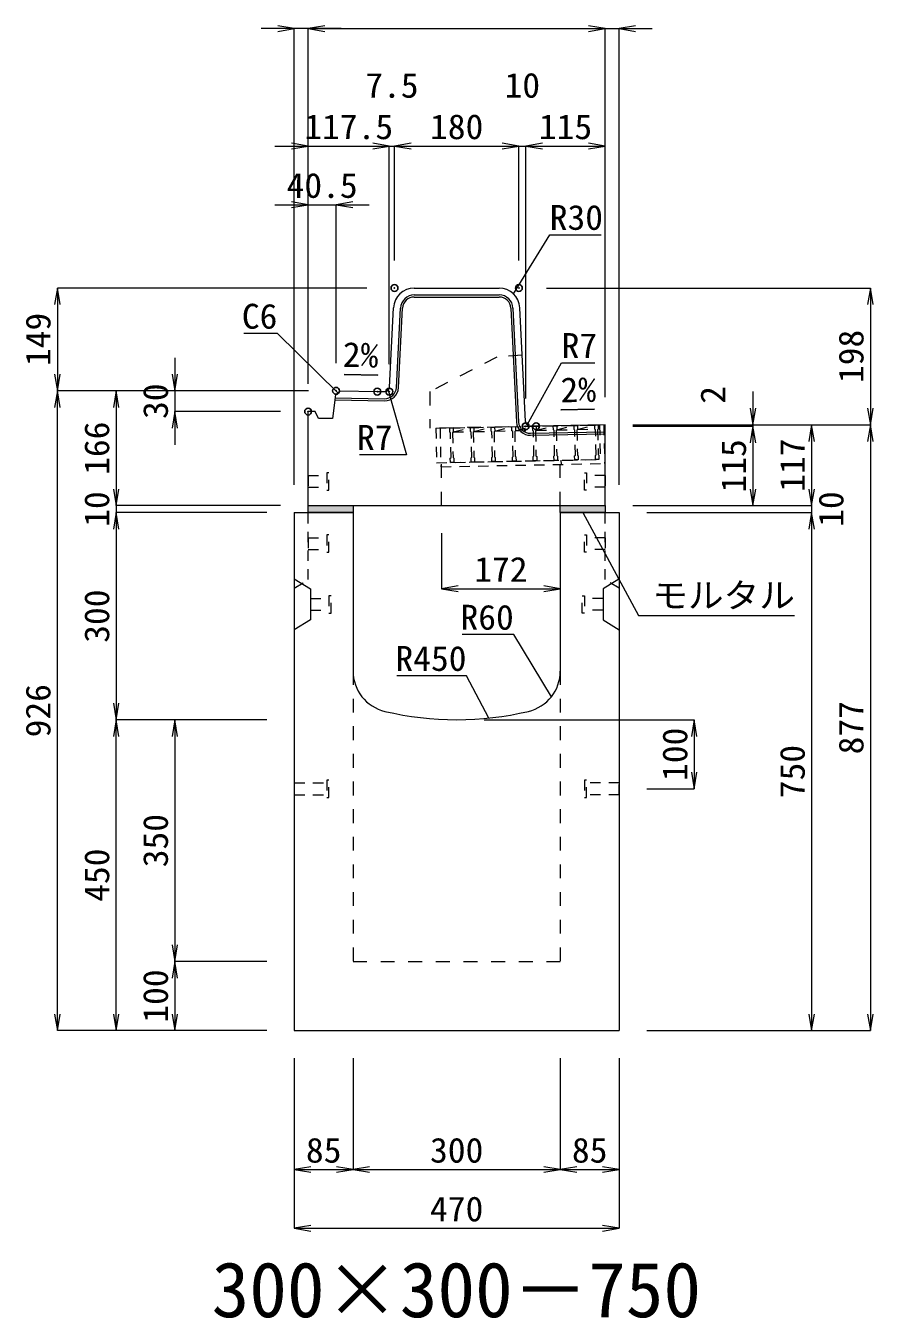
# Model space of a CAD drawing. Units: millimetres at full size. Extents: x -22536 to 51867, y -19720 to 38340.
# Drawn here: x 3276 to 4503, y -5886 to -4015 of the extents above; entities that cross this region are included whole.
import ezdxf
from ezdxf.enums import TextEntityAlignment as Align

# ---------------------------------------------------------------- set-up
doc = ezdxf.new("R2010")
doc.units = ezdxf.units.MM
doc.header["$LTSCALE"] = 20
doc.header["$PDMODE"] = 32
doc.header["$PDSIZE"] = 10
doc.linetypes.add('USER1', pattern=[2, 1, -1])
doc.linetypes.add('USER2', pattern=[1.35, 0.75, -0.6])
for name, color, linetype, lineweight in [('インサート', 3, 'USER2', 9), ('グレーチング', 7, 'USER2', 5), ('モルタル', 7, 'Continuous', 9), ('受枠', 3, 'USER2', 9), ('寸法線', 7, 'Continuous', 13), ('引出線', 4, 'Continuous', 13), ('本体', 2, 'Continuous', 13), ('目地', 132, 'Continuous', 5)]:
    doc.layers.add(name, color=color, linetype=linetype, lineweight=lineweight)
doc.layers.add('作業エリア', color=11, linetype='Continuous')
doc.layers.add('文字', color=7, linetype='Continuous')
doc.styles.add('ＭＳ 明朝', font='')
doc.styles.get('ＭＳ 明朝').set_extended_font_data('MS Mincho')

# ---------------------------------------------------------------- blocks, each defined once
blk = doc.blocks.new('open_arrow')
at = {"color": 0, "linetype": 'Continuous', "lineweight": -2}
blk.add_lwpolyline([(7.5, 1.25), (0, 0), (7.5, -1.25)], dxfattribs=at)

msp = doc.modelspace()

# ---------------------------------------------------------------- hatches: boundary and pattern name
at = {"layer": 'モルタル'}
for points in [[(3750, -4720), (3750, -4710), (3685, -4710), (3685, -4720)], [(4115, -4720), (4115, -4710), (4050, -4710), (4050, -4720)]]:
    msp.add_hatch(color=256, dxfattribs=at).paths.add_polyline_path(points)

# ---------------------------------------------------------------- linework, layer by layer
at = {"layer": 'インサート'}
for p, q in [((3685, -4666.5), (3712, -4666.5)), ((3685, -4666.5), (3685, -4683.5)), ((3715, -4662.5), (3712, -4662.5)), ((3712, -4662.5), (3712, -4687.5)), ((3715, -4687.5), (3715, -4662.5)), ((4085, -4662.5), (4088, -4662.5)), ((4085, -4687.5), (4085, -4662.5)), ((4088, -4662.5), (4088, -4687.5)), ((4115, -4666.5), (4088, -4666.5)), ((4115, -4666.5), (4115, -4683.5)), ((3685, -4683.5), (3712, -4683.5)), ((3712, -4687.5), (3715, -4687.5)), ((4088, -4687.5), (4085, -4687.5)), ((4115, -4683.5), (4088, -4683.5)), ((3685, -4756.5), (3712, -4756.5)), ((3685, -4756.5), (3685, -4773.5)), ((3715, -4752.5), (3712, -4752.5)), ((3712, -4752.5), (3712, -4777.5)), ((3715, -4777.5), (3715, -4752.5)), ((4085, -4752.5), (4088, -4752.5)), ((4085, -4777.5), (4085, -4752.5)), ((4088, -4752.5), (4088, -4777.5)), ((4115, -4756.5), (4088, -4756.5)), ((4115, -4756.5), (4115, -4773.5)), ((3685, -4773.5), (3712, -4773.5)), ((3712, -4777.5), (3715, -4777.5)), ((4088, -4777.5), (4085, -4777.5)), ((4115, -4773.5), (4088, -4773.5)), ((3688.2, -4844.5), (3715.2, -4844.5)), ((3688.2, -4844.5), (3688.2, -4861.5)), ((3718.2, -4840.5), (3715.2, -4840.5)), ((3715.2, -4840.5), (3715.2, -4865.5)), ((3718.2, -4865.5), (3718.2, -4840.5)), ((4081.8, -4840.5), (4084.8, -4840.5)), ((4081.8, -4865.5), (4081.8, -4840.5)), ((4084.8, -4840.5), (4084.8, -4865.5)), ((4111.8, -4844.5), (4084.8, -4844.5)), ((4111.8, -4844.5), (4111.8, -4861.5)), ((3688.2, -4861.5), (3715.2, -4861.5)), ((4111.8, -4861.5), (4084.8, -4861.5)), ((3715.2, -4865.5), (3718.2, -4865.5)), ((4084.8, -4865.5), (4081.8, -4865.5)), ((3715, -5107.5), (3712, -5107.5)), ((3712, -5107.5), (3712, -5132.5)), ((3715, -5132.5), (3715, -5107.5)), ((4088, -5107.5), (4085, -5107.5)), ((4085, -5107.5), (4085, -5132.5)), ((4088, -5132.5), (4088, -5107.5)), ((3665, -5111.5), (3712, -5111.5)), ((3665, -5111.5), (3665, -5128.5)), ((4135, -5111.5), (4088, -5111.5)), ((4135, -5128.5), (4135, -5111.5)), ((3665, -5128.5), (3712, -5128.5)), ((3712, -5132.5), (3715, -5132.5)), ((4085, -5132.5), (4088, -5132.5)), ((4135, -5128.5), (4088, -5128.5))]:
    msp.add_line(p, q, dxfattribs=at)
at = {"layer": 'グレーチング'}
for p, q in [((3889.92, -4597.5), (4104.88, -4593.2)), ((3895.04, -4603.4), (3919.92, -4596.9)), ((3925.04, -4602.8), (3949.91, -4596.3)), ((3925.04, -4602.8), (3950.03, -4602.3)), ((3955.03, -4602.2), (3979.91, -4595.7)), ((3955.03, -4602.2), (3980.03, -4601.7)), ((3985.03, -4601.6), (4009.9, -4595.1)), ((3985.03, -4601.6), (4010.02, -4601.1)), ((4015.02, -4601), (4039.89, -4594.5)), ((4015.02, -4601), (4040.01, -4600.5)), ((4045.01, -4600.4), (4069.89, -4593.9)), ((4045.01, -4600.4), (4070.01, -4599.9)), ((4075.01, -4599.8), (4099.88, -4593.3)), ((4075.01, -4599.8), (4100, -4599.3)), ((3895.04, -4603.4), (3920.04, -4602.9)), ((3890.92, -4647.49), (4105.88, -4643.19))]:
    msp.add_line(p, q, dxfattribs=at)
for points in [[(3889.92, -4597.5), (3894.92, -4597.4), (3895.04, -4603.4), (3894.06, -4604.42), (3894.78, -4640.41), (3895.8, -4641.39), (3895.92, -4647.39), (3890.92, -4647.49), (3890.8, -4641.49), (3891.78, -4640.47), (3891.06, -4604.48), (3890.04, -4603.5)], [(3919.92, -4596.9), (3924.92, -4596.8), (3925.04, -4602.8), (3924.06, -4603.82), (3924.78, -4639.81), (3925.8, -4640.79), (3925.92, -4646.79), (3920.92, -4646.89), (3920.8, -4640.89), (3921.78, -4639.87), (3921.06, -4603.88), (3920.04, -4602.9)], [(3949.91, -4596.3), (3954.91, -4596.2), (3955.03, -4602.2), (3954.05, -4603.22), (3954.77, -4639.21), (3955.79, -4640.19), (3955.91, -4646.19), (3950.91, -4646.29), (3950.79, -4640.29), (3951.77, -4639.27), (3951.05, -4603.28), (3950.03, -4602.3)], [(3979.91, -4595.7), (3984.91, -4595.6), (3985.03, -4601.6), (3984.05, -4602.62), (3984.77, -4638.61), (3985.79, -4639.59), (3985.91, -4645.59), (3980.91, -4645.69), (3980.79, -4639.69), (3981.77, -4638.67), (3981.05, -4602.68), (3980.03, -4601.7)], [(4009.9, -4595.1), (4014.9, -4595), (4015.02, -4601), (4014.04, -4602.02), (4014.76, -4638.01), (4015.78, -4638.99), (4015.9, -4644.99), (4010.9, -4645.09), (4010.78, -4639.09), (4011.76, -4638.07), (4011.04, -4602.08), (4010.02, -4601.1)], [(4039.89, -4594.5), (4044.89, -4594.4), (4045.01, -4600.4), (4044.03, -4601.42), (4044.75, -4637.41), (4045.77, -4638.39), (4045.89, -4644.39), (4040.89, -4644.49), (4040.77, -4638.49), (4041.75, -4637.47), (4041.03, -4601.48), (4040.01, -4600.5)], [(4069.89, -4593.9), (4074.89, -4593.8), (4075.01, -4599.8), (4074.03, -4600.82), (4074.75, -4636.81), (4075.77, -4637.79), (4075.89, -4643.79), (4070.89, -4643.89), (4070.77, -4637.89), (4071.75, -4636.87), (4071.03, -4600.88), (4070.01, -4599.9)], [(4099.88, -4593.3), (4104.88, -4593.2), (4105, -4599.2), (4104.02, -4600.22), (4104.74, -4636.21), (4105.76, -4637.19), (4105.88, -4643.19), (4100.88, -4643.29), (4100.76, -4637.29), (4101.74, -4636.27), (4101.02, -4600.28), (4100, -4599.3)]]:
    msp.add_lwpolyline(points, close=True, dxfattribs=at)
at = {"layer": 'モルタル'}
for points in [[(3685, -4710), (3750, -4710), (3750, -4720), (3685, -4720)], [(4050, -4710), (4115, -4710), (4115, -4720), (4050, -4720)]]:
    msp.add_lwpolyline(points, close=True, dxfattribs=at)
at = {"layer": '作業エリア'}
for p in [(3810, -4395), (3990, -4395), (3725.5, -4543.81), (3785, -4545), (3802.5, -4545), (3685, -4573.81), (4000, -4595), (4015, -4595)]:
    msp.add_point(p, dxfattribs=at)
at = {"layer": '受枠'}
for p, q in [((3869.93, -4597.9), (4112.88, -4593.04)), ((3869.93, -4597.9), (3870.93, -4647.89)), ((3875.93, -4597.78), (3877.05, -4653.77)), ((4106.88, -4593.16), (4107.88, -4643.15)), ((4112.88, -4593.04), (4114, -4649.03)), ((3870.93, -4647.89), (4107.88, -4643.15)), ((3877.05, -4653.77), (4114, -4649.03)), ((4050.89, -4644.29), (4051.01, -4650.29))]:
    msp.add_line(p, q, dxfattribs=at)
at = {"layer": '寸法線'}
for p, q in [((3733, -4019.42), (3617, -4019.42)), ((3665, -4680), (3665, -4019.42)), ((3685, -4019.42), (4115, -4019.42)), ((3685, -4533.81), (3685, -4019.42)), ((3685, -4533.81), (3685, -4019.42)), ((4067, -4019.42), (4183, -4019.42)), ((4115, -4553), (4115, -4019.42)), ((4115, -4553), (4115, -4019.42)), ((4135, -4680), (4135, -4019.42)), ((3637, -4189.42), (3802.5, -4189.42)), ((3685, -4533.81), (3685, -4189.42)), ((3754.5, -4189.42), (3858, -4189.42)), ((3802.5, -4505), (3802.5, -4189.42)), ((3802.5, -4505), (3802.5, -4189.42)), ((3810, -4355), (3810, -4189.42)), ((3810, -4189.42), (3990, -4189.42)), ((3810, -4355), (3810, -4189.42)), ((3942, -4189.42), (4048, -4189.42)), ((3990, -4355), (3990, -4189.42)), ((3990, -4355), (3990, -4189.42)), ((4000, -4555), (4000, -4189.42)), ((4000, -4189.42), (4115, -4189.42)), ((4000, -4555), (4000, -4189.42)), ((4115, -4553), (4115, -4189.42)), ((3637, -4274.42), (3773.5, -4274.42)), ((3685, -4533.81), (3685, -4274.42)), ((3725.5, -4503.81), (3725.5, -4274.42)), ((3322.06, -4395), (3322.06, -4543.81)), ((3770, -4395), (3322.06, -4395)), ((4030, -4395), (4498.78, -4395)), ((4498.78, -4395), (4498.78, -4593)), ((3492.06, -4495.81), (3492.06, -4621.81)), ((3685.5, -4543.81), (3322.06, -4543.81)), ((3322.06, -5470), (3322.06, -4543.81)), ((3685.5, -4543.81), (3322.06, -4543.81)), ((3407.06, -4543.81), (3407.06, -4710)), ((3685.5, -4543.81), (3407.06, -4543.81)), ((3685.5, -4543.81), (3492.06, -4543.81)), ((4328.78, -4545), (4328.78, -4643)), ((3645, -4573.81), (3492.06, -4573.81)), ((4155, -4593), (4328.78, -4593)), ((4155, -4593), (4413.78, -4593)), ((4155, -4593), (4498.78, -4593)), ((4155, -4593), (4498.78, -4593)), ((4155, -4595), (4328.78, -4595)), ((4155, -4595), (4328.78, -4595)), ((4328.78, -4595), (4328.78, -4710)), ((4413.78, -4593), (4413.78, -4710)), ((4498.78, -4593), (4498.78, -5470)), ((3407.06, -4662), (3407.06, -4768)), ((4413.78, -4662), (4413.78, -4768)), ((3645, -4710), (3407.06, -4710)), ((3645, -4710), (3407.06, -4710)), ((4155, -4710), (4328.78, -4710)), ((4155, -4710), (4413.78, -4710)), ((4155, -4710), (4413.78, -4710)), ((3625, -4720), (3407.06, -4720)), ((3407.06, -4720), (3407.06, -5020)), ((3625, -4720), (3407.06, -4720)), ((4175, -4720), (4413.78, -4720)), ((4175, -4720), (4413.78, -4720)), ((4413.78, -4720), (4413.78, -5470)), ((3878, -4750), (3878, -4830.23)), ((3878, -4830.23), (4050, -4830.23)), ((3625, -5020), (3407.06, -5020)), ((3407.06, -5470), (3407.06, -5020)), ((3625, -5020), (3407.06, -5020)), ((3492.06, -5020), (3492.06, -5370)), ((3625, -5020), (3492.06, -5020)), ((3940, -5020), (4243.78, -5020)), ((4243.78, -5020), (4243.78, -5120)), ((4175, -5120), (4243.78, -5120)), ((3625, -5370), (3492.06, -5370)), ((3492.06, -5370), (3492.06, -5470)), ((3625, -5370), (3492.06, -5370)), ((3625, -5470), (3322.06, -5470)), ((3625, -5470), (3407.06, -5470)), ((3625, -5470), (3492.06, -5470)), ((4175, -5470), (4413.78, -5470)), ((4175, -5470), (4498.78, -5470)), ((3665, -5510), (3665, -5671.16)), ((3665, -5510), (3665, -5756.16)), ((3750, -5510), (3750, -5671.16)), ((3750, -5510), (3750, -5671.16)), ((4050, -5510), (4050, -5671.16)), ((4050, -5510), (4050, -5671.16)), ((4135, -5510), (4135, -5671.16)), ((4135, -5510), (4135, -5756.16)), ((3665, -5671.16), (3750, -5671.16)), ((3750, -5671.16), (4050, -5671.16)), ((4050, -5671.16), (4135, -5671.16)), ((3665, -5756.16), (4135, -5756.16))]:
    msp.add_line(p, q, dxfattribs=at)
at = {"layer": '引出線'}
for points in [[(3982.14, -4403.26), (4034.6, -4317.93), (4109.27, -4317.93)], [(3728.13, -4546.85), (3640.5, -4461.04), (3592.16, -4461.04)], [(4001.83, -4593.07), (4051.86, -4503.47), (4099.79, -4503.47)], [(3786.1, -4520.96), (3737.36, -4519.98), (3786.11, -4520.96)], [(3800.67, -4543.07), (3827.18, -4636.44), (3759.25, -4636.44)], [(4050.86, -4571.41), (4099.57, -4570.44), (4050.83, -4571.41)], [(4082.5, -4720), (4163.13, -4869.03), (4389.05, -4869.03)], [(4037.07, -4986.68), (3982.66, -4896.79), (3907.98, -4896.79)], [(3946.44, -5017.6), (3914.22, -4956.45), (3813.21, -4956.45)]]:
    msp.add_lwpolyline(points, dxfattribs=at)
at = {"layer": '本体'}
for p, q in [((3838.54, -4395), (3961.46, -4395)), ((3802.83, -4538.35), (3808.57, -4423.5)), ((3999.67, -4588.35), (3991.43, -4423.5)), ((3724.76, -4549.76), (3731.5, -4543.93)), ((3731.5, -4543.93), (3785, -4545)), ((3785, -4545), (3795.84, -4545)), ((3724.76, -4549.76), (3720.5, -4583.81)), ((3685, -4710), (3685, -4573.81)), ((3695, -4573.81), (3685, -4573.81)), ((3700, -4583.81), (3695, -4573.81)), ((3720.5, -4583.81), (3700, -4583.81)), ((4015, -4595), (4006.66, -4595)), ((4115, -4593), (4015, -4595)), ((4115, -4710), (4115, -4593)), ((3685, -4710), (4115, -4710)), ((3665, -4720), (3665, -5470)), ((3665, -4720), (3750, -4720)), ((3750, -4720), (3750, -4949.47)), ((4050, -4720), (4135, -4720)), ((4050, -4720), (4050, -4949.47)), ((4135, -4720), (4135, -5470)), ((3665, -5470), (4135, -5470))]:
    msp.add_line(p, q, dxfattribs=at)
at = {"layer": '本体', "linetype": 'USER1'}
for p, q in [((3958, -4495), (3861, -4545)), ((3994.85, -4492), (3958, -4495)), ((3861, -4545), (3861, -4598.08)), ((4015, -4595), (3861, -4598.08)), ((3878, -4710), (3878, -4647.75)), ((4050, -4710), (4050, -4644.31))]:
    msp.add_line(p, q, dxfattribs=at)
at = {"layer": '本体', "linetype": 'USER2', "lineweight": 9}
for p, q in [((3685, -4817), (3685, -4720)), ((4115, -4817), (4115, -4720)), ((3665, -4829.5), (3685, -4817)), ((4135, -4829.5), (4115, -4817))]:
    msp.add_line(p, q, dxfattribs=at)
at = {"layer": '本体', "lineweight": 9}
for p, q in [((3665, -4816), (3688.2, -4830.5)), ((4134.58, -4816.26), (4111.8, -4830.5)), ((3688.2, -4830.5), (3688.2, -4875.5)), ((4111.8, -4830.5), (4111.8, -4875.5)), ((3688.2, -4875.5), (3665, -4890)), ((4111.8, -4875.5), (4135, -4890))]:
    msp.add_line(p, q, dxfattribs=at)
at = {"layer": '本体', "linetype": 'USER1', "lineweight": 15}
for p, q in [((3750, -4949.47), (3750, -5370)), ((4050, -4949.47), (4050, -5370)), ((3750, -5370), (4050, -5370))]:
    msp.add_line(p, q, dxfattribs=at)
at = {"layer": '本体'}
for centre, radius, start, end in [((3838.54, -4425), 30, 90, 177.13759), ((3961.46, -4425), 30, 2.86241, 90), ((3795.84, -4538), 7, 270, 357.13759), ((4006.66, -4588), 7, 182.86241, 270), ((3810, -4949.47), 60, 180, 256.65764), ((3990, -4949.47), 60, 283.34236, 0), ((3900, -4570), 450, 256.65764, 283.34236)]:
    msp.add_arc(centre, radius, start, end, dxfattribs=at)
at = {"layer": '目地'}
for p, q in [((3838.54, -4405), (3961.46, -4405)), ((3838.54, -4408), (3961.46, -4408)), ((3812.81, -4539.06), (3818.56, -4424)), ((3815.81, -4539.21), (3821.56, -4424.15)), ((3978.44, -4424.15), (3986.69, -4589.16)), ((3981.44, -4424), (3989.69, -4589.01)), ((3723.88, -4556.78), (3795.43, -4558.21)), ((3724.25, -4553.79), (3795.49, -4555.21)), ((4007.01, -4605.16), (4115, -4603)), ((4007.07, -4608.16), (4115, -4606))]:
    msp.add_line(p, q, dxfattribs=at)
for centre, radius, start, end in [((3838.54, -4425), 20, 90, 177.13759), ((3838.54, -4425), 17, 90, 177.13759), ((3961.46, -4425), 20, 2.86241, 90), ((3961.46, -4425), 17, 2.86241, 90), ((3795.83, -4538.22), 20, 268.85424, 357.13759), ((3795.83, -4538.22), 17, 268.85424, 357.13759), ((4006.67, -4588.17), 20, 182.86241, 271.14576), ((4006.67, -4588.17), 17, 182.86241, 271.14576)]:
    msp.add_arc(centre, radius, start, end, dxfattribs=at)

# ---------------------------------------------------------------- block references
at = {"layer": '寸法線', "xscale": 3.2, "yscale": 3.2}
for p, rotation in [((3665, -4019.42), 180), ((4115, -4019.42), 180), ((4115, -4019.42), 180), ((3685, -4189.42), 180), ((3802.5, -4189.42), 180), ((3802.5, -4189.42), 180), ((3990, -4189.42), 180), ((3990, -4189.42), 180), ((4115, -4189.42), 180), ((3685, -4274.42), 180), ((3322.06, -4395), 270), ((4498.78, -4395), 270), ((3322.06, -4543.81), 90), ((3492.06, -4543.81), 90), ((3322.06, -4543.81), 270), ((3407.06, -4543.81), 270), ((3492.06, -4573.81), 270), ((4328.78, -4593), 90), ((4498.78, -4593), 90), ((4328.78, -4595), 270), ((4328.78, -4595), 270), ((4413.78, -4593), 270), ((4498.78, -4593), 270), ((3407.06, -4710), 90), ((3407.06, -4710), 90), ((4328.78, -4710), 90), ((4413.78, -4710), 90), ((4413.78, -4710), 90), ((3407.06, -4720), 270), ((3407.06, -4720), 270), ((4413.78, -4720), 270), ((4413.78, -4720), 270), ((4050, -4830.23), 180), ((3407.06, -5020), 90), ((3407.06, -5020), 270), ((3492.06, -5020), 270), ((4243.78, -5020), 270), ((4243.78, -5120), 90), ((3492.06, -5370), 90), ((3492.06, -5370), 270), ((3322.06, -5470), 90), ((3407.06, -5470), 90), ((3492.06, -5470), 90), ((4413.78, -5470), 90), ((4498.78, -5470), 90), ((3750, -5671.16), 180), ((4050, -5671.16), 180), ((4135, -5671.16), 180), ((4135, -5756.16), 180)]:
    msp.add_blockref('open_arrow', p, dxfattribs=dict(at, rotation=rotation))
for p in [(3685, -4019.42), (3685, -4019.42), (4135, -4019.42), (3810, -4189.42), (3810, -4189.42), (4000, -4189.42), (4000, -4189.42), (3725.5, -4274.42), (3878, -4830.23), (3665, -5671.16), (3750, -5671.16), (4050, -5671.16), (3665, -5756.16)]:
    msp.add_blockref('open_arrow', p, dxfattribs=at)
at = {"layer": '引出線', "xscale": 0.0533, "yscale": 0.0533}
for p, rotation in [((3982.14, -4403.26), 58.4), ((3786.1, -4520.96), 178.9), ((3800.67, -4543.07), 285.9), ((3728.13, -4546.85), 135.6), ((4050.86, -4571.41), 1.1), ((4001.83, -4593.07), 60.8), ((4082.5, -4720), 298.4), ((4037.07, -4986.68), 121.2), ((3946.44, -5017.6), 117.8)]:
    msp.add_blockref('open_arrow', p, dxfattribs=dict(at, rotation=rotation))

# ---------------------------------------------------------------- texts
at = {"layer": '寸法線', "style": 'ＭＳ 明朝', "width": 1.05}
for s, p in [('7.5', (3806.25, -4101.42)), ('10', (3995, -4101.42)), ('117.5', (3743.75, -4161.42)), ('180', (3900, -4161.42)), ('115', (4057.5, -4161.42)), ('40.5', (3705.25, -4246.42)), ('172', (3964, -4802.23)), ('85', (3707.5, -5643.16)), ('300', (3900, -5643.16)), ('85', (4092.5, -5643.16)), ('470', (3900, -5728.16))]:
    msp.add_text(s, height=36.03, dxfattribs=at).set_placement(p, align=Align.MIDDLE_CENTER)
for s, p in [('149', (3294.06, -4469.4)), ('198', (4470.78, -4494)), ('30', (3464.06, -4558.81)), ('2', (4270.78, -4549.66)), ('166', (3379.06, -4626.9)), ('115', (4300.78, -4652.5)), ('117', (4385.78, -4651.5)), ('10', (3379.06, -4715)), ('10', (4441.78, -4715)), ('300', (3379.06, -4870)), ('926', (3294.06, -5006.9)), ('877', (4470.78, -5031.5)), ('100', (4215.78, -5070)), ('750', (4385.78, -5095)), ('350', (3464.06, -5195)), ('450', (3379.06, -5245)), ('100', (3464.06, -5420))]:
    msp.add_text(s, height=36.03, rotation=90, dxfattribs=at).set_placement(p, align=Align.MIDDLE_CENTER)
at = {"layer": '引出線', "style": 'ＭＳ 明朝', "width": 1.05}
for s, p in [('R30', (4034.6, -4274.73)), ('R7', (4051.86, -4460.27)), ('モルタル', (4183.13, -4821.92))]:
    msp.add_text(s, height=36.03, dxfattribs=at).set_placement(p, align=Align.TOP_LEFT)
for s, p in [('C6', (3640.5, -4417.84)), ('R7', (3807.18, -4593.24)), ('R60', (3982.66, -4853.59)), ('R450', (3914.22, -4913.25))]:
    msp.add_text(s, height=36.03, dxfattribs=at).set_placement(p, align=Align.TOP_RIGHT)
msp.add_text('2%', height=36.03, rotation=358.854, dxfattribs=at).set_placement((3787.05, -4474.06), align=Align.TOP_RIGHT)
msp.add_text('2%', height=36.03, rotation=1.146, dxfattribs=at).set_placement((4049.89, -4524.52), align=Align.TOP_LEFT)
at = {"layer": '文字', "style": 'ＭＳ 明朝'}
msp.add_text('300×300－750', height=80.06, dxfattribs=at).set_placement((3899.52, -5844.97), align=Align.MIDDLE_CENTER)

doc.saveas('drawing.dxf')
